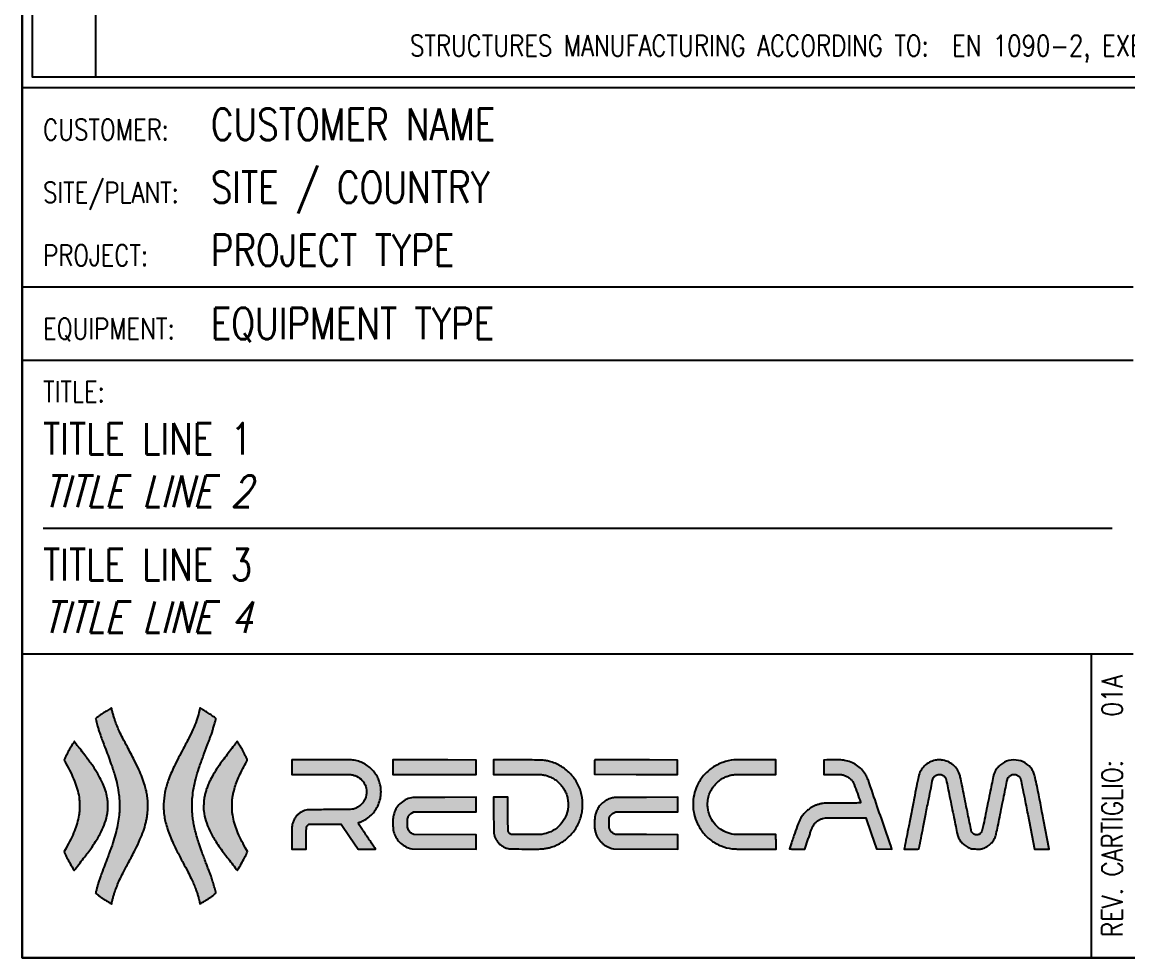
# Model space of a CAD drawing. Header units: millimetres. Extents: x -360 to -180, y 0 to 611.
# Drawn here: x -360 to -254.5, y 0 to 89.2 of the extents above; entities that cross this region are included whole.
import ezdxf
from ezdxf.enums import TextEntityAlignment as Align

# ---------------------------------------------------------------- set-up
doc = ezdxf.new("R2010")
doc.units = ezdxf.units.MM
doc.header["$LTSCALE"] = 0.5
doc.layers.get('0').update_dxf_attribs({"color": 3})
doc.layers.add('REDECAM_TITLE-BLOCK', color=1, linetype='Continuous')
doc.styles.get("Standard").update_dxf_attribs({"font": 'romans.shx', "width": 0.8})

# ---------------------------------------------------------------- blocks, each defined once
blk = doc.blocks.new('RED_NewLogo2025')
at = {"true_color": 0x2f3d53}
h = blk.add_hatch(color=159, dxfattribs=at)
h.paths.add_polyline_path([(50.18, 9.68, 0.050676), (49.8, 9.57, 0.044898), (49.43, 9.39, 0.04511), (49.11, 9.14, 0.052445), (48.85, 8.85, 0.026277), (48.76, 8.7, 0.016413), (48.67, 8.53, 0.016414), (48.59, 8.35, 0.02631), (48.53, 8.19, 0.046099), (48.47, 7.87, 0.018066), (48.45, 7.44, 0.018228), (48.45, 6.99, 0.038674), (48.5, 6.65, 0.035408), (48.58, 6.37, 0.035731), (48.69, 6.11, 0.035289), (48.85, 5.86, 0.032766), (49.04, 5.64, 0.031334), (49.25, 5.44, 0.035359), (49.48, 5.28, 0.035081), (49.73, 5.15, 0.029963), (50.02, 5.05), (50.19, 5), (53.12, 4.99), (56.06, 4.98), (56.06, 5.64), (56.06, 6.3), (53.21, 6.31), (50.37, 6.32), (50.22, 6.39, -0.040788), (50.11, 6.46, -0.041677), (50, 6.54, -0.041409), (49.92, 6.65, -0.039218), (49.85, 6.76, -0.046707), (49.82, 6.84, -0.046803), (49.8, 6.92, -0.019896), (49.8, 7.05, -0.001988), (49.8, 7.35), (49.8, 7.83), (49.86, 7.96, -0.047024), (49.93, 8.07, -0.038245), (50.03, 8.18, -0.038736), (50.15, 8.27, -0.052907), (50.26, 8.33), (50.39, 8.38), (53.22, 8.39), (56.06, 8.4), (56.06, 9.06), (56.06, 9.72), (53.2, 9.71, 0.000386), (51.69, 9.71, 0.00211), (50.87, 9.71, 0.00227), (50.35, 9.7, 0.039858)])
h.paths.add_polyline_path([(31.86, 9.7, 0.069961), (31.29, 9.54, 0.070672), (30.78, 9.22, 0.070966), (30.38, 8.78, 0.071517), (30.13, 8.25, 0.026288), (30.07, 8.04, 0.026604), (30.04, 7.83, 0.020841), (30.03, 7.57, 0.00843), (30.03, 7.22, 0.003728), (30.04, 6.97, 0.012656), (30.05, 6.81, 0.018598), (30.06, 6.69, 0.021534), (30.09, 6.57, 0.066629), (30.3, 6.06, 0.066246), (30.63, 5.61, 0.065673), (31.08, 5.27, 0.063561), (31.6, 5.05), (31.77, 5), (34.71, 4.99), (37.64, 4.98), (37.64, 5.64), (37.64, 6.3), (34.79, 6.31), (31.95, 6.32), (31.82, 6.38, -0.057047), (31.65, 6.48, -0.067515), (31.51, 6.62, -0.066706), (31.42, 6.79, -0.053852), (31.37, 6.99, -0.033978), (31.35, 7.21, -0.017149), (31.35, 7.48, -0.016124), (31.37, 7.74, -0.062588), (31.41, 7.89, -0.051999), (31.47, 8.02, -0.045546), (31.56, 8.13, -0.044618), (31.68, 8.23, -0.045269), (31.8, 8.31), (31.95, 8.38), (34.78, 8.39), (37.62, 8.4), (37.62, 9.06), (37.62, 9.72), (34.77, 9.71, 0.000292), (33.68, 9.71, 0.000471), (32.74, 9.71, 0.000067), (31.92, 9.7, 0.032616)])
h.paths.add_polyline_path([(15.41, 14.31, 0.003938), (14.57, 13.2, 0.011777), (14.02, 12.43, 0.016605), (13.62, 11.8, 0.020581), (13.3, 11.19, 0.012806), (13.12, 10.79, 0.017124), (12.98, 10.43, 0.01807), (12.88, 10.07, 0.017471), (12.79, 9.7, 0.02535), (12.76, 9.42, 0.012276), (12.74, 9.07, 0.012246), (12.73, 8.72, 0.027329), (12.75, 8.46, 0.044504), (12.94, 7.56, 0.037542), (13.3, 6.66, 0.031383), (13.85, 5.68, 0.017072), (14.64, 4.55, 0.00243), (14.89, 4.23, 0.000618), (15.3, 3.7, 0.00013), (15.74, 3.13, 0.023884), (15.79, 3.07, 0.500091), (15.85, 3.08, 0.002648), (16.17, 3.64, 0.009414), (16.48, 4.19, 0.019959), (16.69, 4.64), (16.74, 4.75), (16.56, 5.08, -0.014156), (16.12, 5.9, -0.020963), (15.79, 6.65, -0.023136), (15.55, 7.36, -0.025036), (15.39, 8.08, -0.012716), (15.36, 8.25, -0.017577), (15.35, 8.4, -0.011797), (15.34, 8.6, -0.002695), (15.34, 8.93, -0.008232), (15.34, 9.37, -0.022425), (15.37, 9.67, -0.023472), (15.42, 9.96, -0.009781), (15.51, 10.35, -0.022199), (15.69, 10.92, -0.015825), (15.93, 11.53, -0.014841), (16.23, 12.17, -0.013202), (16.58, 12.83, 0.005824), (16.65, 12.96, 0.020314), (16.7, 13.05, 0.028698), (16.72, 13.11, 0.152532), (16.72, 13.14, 0.035272), (16.68, 13.26, 0.003172), (16.54, 13.53, 0.004559), (16.4, 13.81, 0.008608), (16.28, 14.04, 0.007766), (16.16, 14.24, 0.003258), (16, 14.51, 0.000322), (15.82, 14.8, 0.332716), (15.8, 14.81), (15.8, 14.81, 0.000018), (15.69, 14.66, 0.00051), (15.56, 14.5, 0.000308)])
h.paths.add_polyline_path([(0.76, 14.56, 0.01336), (0.55, 14.21, 0.00761), (0.31, 13.78, 0.00639), (0.09, 13.36, 0.039872), (0, 13.14, 0.155181), (0, 13.11, 0.027029), (0.03, 13.04, 0.019211), (0.07, 12.95, 0.005298), (0.15, 12.8, -0.015774), (0.59, 11.97, -0.020826), (0.93, 11.19, -0.022764), (1.19, 10.45, -0.028375), (1.35, 9.74, -0.031374), (1.38, 9.39, -0.011636), (1.39, 8.91, -0.011628), (1.38, 8.42, -0.031568), (1.34, 8.08, -0.025286), (1.17, 7.36, -0.02309), (0.93, 6.65, -0.020893), (0.6, 5.9, -0.014134), (0.16, 5.07), (-0.02, 4.75), (0.03, 4.64, 0.019959), (0.24, 4.19, 0.009414), (0.55, 3.64, 0.002648), (0.88, 3.08, 0.500091), (0.93, 3.07, 0.024171), (1, 3.15, 0.000221), (1.45, 3.73, 0.000831), (1.87, 4.28, 0.002949), (2.14, 4.63, 0.015548), (2.86, 5.67, 0.028308), (3.37, 6.56, 0.033425), (3.72, 7.39, 0.037478), (3.94, 8.23, 0.03452), (3.98, 8.53, 0.012792), (3.99, 8.95, 0.012863), (3.97, 9.38, 0.032456), (3.93, 9.68, 0.030411), (3.77, 10.34, 0.027541), (3.52, 10.99, 0.024887), (3.17, 11.67, 0.0169), (2.72, 12.41, 0.006752), (2.48, 12.75, 0.005487), (2.22, 13.12, 0.004187), (1.88, 13.56, 0.001695), (1.42, 14.16, -0.000007), (1.23, 14.4, -0.000012), (1.07, 14.61, -0.000001), (0.93, 14.8, -0.001856), (0.92, 14.8), (0.92, 14.8, 0.000722), (0.87, 14.74, 0.00411), (0.82, 14.66, 0.00243)])
h.paths.add_polyline_path([(79.72, 13.12, 0.07554), (79.19, 12.98, 0.070678), (78.7, 12.68, 0.070536), (78.32, 12.25, 0.0747), (78.08, 11.75, 0.023715), (78.05, 11.63, 0.000195), (77.86, 10.69, 0.000701), (77.65, 9.6, 0.000451), (77.4, 8.34, -0.000056), (77.15, 7.09, -0.000091), (76.95, 6.03, -0.000009), (76.76, 5.07, -0.00959), (76.75, 5.03), (76.74, 4.98), (77.41, 4.98, 0.001168), (77.82, 4.99, 0.012939), (77.98, 4.99, 0.027724), (78.06, 5, 0.284771), (78.09, 5.02, 0.024756), (78.1, 5.05, 0.000015), (78.28, 5.98, 0.000192), (78.48, 7, 0.000117), (78.72, 8.22, -0.000559), (78.99, 9.58, -0.001396), (79.19, 10.58, -0.000375), (79.35, 11.38, -0.067334), (79.38, 11.46, -0.064785), (79.48, 11.6, -0.070183), (79.6, 11.7, -0.068436), (79.76, 11.77, -0.057244), (79.93, 11.8, -0.013225), (80.03, 11.8, -0.053008), (80.09, 11.8, -0.054117), (80.15, 11.78, -0.014171), (80.24, 11.74, -0.046034), (80.35, 11.67, -0.044841), (80.44, 11.58, -0.046739), (80.52, 11.47, -0.062716), (80.56, 11.37, -0.022012), (80.58, 11.31, -0.00009), (80.73, 10.59, -0.000452), (80.89, 9.78, -0.000285), (81.09, 8.82, 0.000781), (81.28, 7.87, 0.001177), (81.45, 7.04, 0.000449), (81.6, 6.32, 0.027929), (81.64, 6.2, 0.059914), (81.81, 5.83, 0.055873), (82.07, 5.5, 0.055086), (82.4, 5.24, 0.054982), (82.77, 5.05, 0.022738), (82.88, 5.02, 0.035105), (82.97, 5, 0.020919), (83.1, 5, 0.003449), (83.34, 4.99, 0.003418), (83.57, 4.99, 0.019209), (83.7, 4.99, 0.0321), (83.79, 5, 0.023421), (83.9, 5.03, 0.062354), (84.31, 5.21, 0.060556), (84.66, 5.49, 0.060747), (84.94, 5.84, 0.063516), (85.12, 6.25, 0.021063), (85.15, 6.37, 0.000296), (85.3, 7.08, 0.000826), (85.47, 7.91, 0.000544), (85.66, 8.86, -0.000595), (85.85, 9.81, -0.000933), (86.02, 10.62, -0.00023), (86.17, 11.33, -0.036182), (86.19, 11.41, -0.073177), (86.25, 11.51, -0.039603), (86.35, 11.62, -0.039553), (86.46, 11.72, -0.070867), (86.56, 11.77, -0.043583), (86.67, 11.8, -0.037536), (86.78, 11.8, -0.037733), (86.9, 11.8, -0.045441), (87, 11.77, -0.060335), (87.1, 11.72, -0.03881), (87.2, 11.65, -0.038608), (87.29, 11.55, -0.056438), (87.35, 11.46, -0.065036), (87.39, 11.35, -0.000955), (87.53, 10.68, -0.001837), (87.72, 9.73, -0.000449), (88.03, 8.17), (88.65, 4.98), (89.33, 4.98), (90, 4.98), (89.48, 7.65, 0.00027), (88.88, 10.72, 0.00738), (88.7, 11.52, 0.029577), (88.58, 11.93, 0.060863), (88.43, 12.24, 0.110645), (87.8, 12.85, 0.112754), (86.97, 13.12, 0.11362), (86.1, 13.01, 0.113726), (85.38, 12.53, 0.028338), (85.22, 12.35, 0.029537), (85.09, 12.15, 0.029966), (84.98, 11.94, 0.031182), (84.91, 11.73, 0.02002), (84.88, 11.61, 0.000273), (84.73, 10.89, 0.000772), (84.56, 10.06, 0.000508), (84.36, 9.1, -0.000559), (83.99, 7.25, -0.014385), (83.87, 6.75, -0.059356), (83.78, 6.51, -0.131164), (83.64, 6.36, -0.06228), (83.52, 6.31, -0.058288), (83.4, 6.28, -0.059535), (83.27, 6.29, -0.071378), (83.16, 6.33, -0.054411), (83.07, 6.38, -0.042854), (82.99, 6.46, -0.043736), (82.92, 6.54, -0.066783), (82.88, 6.63, -0.021816), (82.87, 6.7, -0.000098), (82.72, 7.4, -0.000471), (82.56, 8.19, -0.000297), (82.37, 9.12, 0.000412), (82.18, 10.06, 0.000623), (82.02, 10.87, 0.000233), (81.87, 11.57, 0.015093), (81.84, 11.69, 0.075514), (81.61, 12.23, 0.076219), (81.22, 12.67, 0.075527), (80.72, 12.97, 0.072142), (80.14, 13.12, 0.002087), (80.06, 13.13, 0.0031), (79.99, 13.14, 0.001371), (79.93, 13.15, 0.062333), (79.91, 13.15, -0.011184), (79.9, 13.14, -0.000347), (79.85, 13.14, -0.00068), (79.79, 13.13, -0.00047)])
h.paths.add_polyline_path([(69.66, 13.13), (69.41, 13.12), (69.41, 12.47), (69.41, 11.81), (70.19, 11.81, -0.001467), (70.64, 11.8, -0.00988), (70.87, 11.8, -0.019841), (71.01, 11.79, -0.027597), (71.15, 11.76, -0.052479), (71.44, 11.66, -0.052843), (71.71, 11.49, -0.052963), (71.94, 11.27, -0.053191), (72.12, 11.01, -0.037256), (72.17, 10.88, -0.000552), (72.46, 10.09, -0.000257), (72.75, 9.27, -0.084747), (72.76, 9.2), (72.75, 9.2, -0.000035), (72.25, 9.19, -0.000928), (71.7, 9.19, -0.000556), (71.05, 9.18, 0.000462), (69.97, 9.18, 0.005395), (69.55, 9.17, 0.01398), (69.31, 9.16, 0.035662), (69.14, 9.13, 0.018651), (68.86, 9.05, 0.023906), (68.6, 8.96, 0.024738), (68.37, 8.85, 0.022654), (68.14, 8.71, 0.02609), (67.96, 8.57, 0.016855), (67.76, 8.4, 0.016856), (67.58, 8.21, 0.026121), (67.43, 8.04, 0.033116), (67.27, 7.79, 0.028025), (67.13, 7.5, 0.014979), (66.96, 7.07, 0.002531), (66.67, 6.23, 0.000451), (66.52, 5.77, 0.000736), (66.39, 5.37, 0.000068), (66.27, 5.02, 0.080495), (66.27, 5, 0.405373), (66.27, 5, 0.000734), (66.47, 4.99, 0.004273), (66.7, 4.99, 0.002563), (66.96, 4.98), (67.66, 4.98), (67.98, 5.93, -0.001518), (68.11, 6.3, -0.002053), (68.22, 6.63, -0.00138), (68.32, 6.91, -0.022578), (68.36, 7, -0.045467), (68.48, 7.21, -0.041154), (68.64, 7.4, -0.040451), (68.83, 7.56, -0.040497), (69.04, 7.69, -0.051275), (69.29, 7.78, -0.049359), (69.55, 7.83, -0.015908), (70, 7.84, -0.00091), (71.38, 7.84), (73.23, 7.83), (73.71, 6.42), (74.2, 5), (74.91, 4.99), (75.61, 4.98), (75.51, 5.3, 0.001094), (75.03, 6.71, 0.000319), (74.28, 8.88, 0.000051), (73.47, 11.25, 0.015704), (73.39, 11.44, 0.015685), (73.36, 11.52, 0.007594), (73.31, 11.62, 0.007523), (73.26, 11.71, 0.010736), (73.2, 11.8, 0.05098), (72.84, 12.27, 0.052768), (72.39, 12.65, 0.052741), (71.87, 12.93, 0.05083), (71.29, 13.09, 0.034645), (71.07, 13.12, 0.004851), (70.61, 13.14, 0.005952), (70.11, 13.14, 0.008469)])
h.paths.add_polyline_path([(61.19, 13.13, 0.066503), (60.16, 12.9, 0.065189), (59.21, 12.42, 0.065092), (58.41, 11.7, 0.065951), (57.84, 10.8, 0.056015), (57.54, 9.95, 0.055543), (57.45, 9.05, 0.055469), (57.55, 8.15, 0.05558), (57.85, 7.3, 0.061753), (58.4, 6.45, 0.062478), (59.13, 5.76, 0.062501), (60.02, 5.27, 0.06188), (61, 5.02, 0.023366), (61.21, 5, 0.005349), (61.56, 4.99, 0.003248), (62.13, 4.99, 0.000627), (63.14, 4.98), (65.03, 4.98), (65.03, 5.44, 0.002757), (65.03, 5.63, 0.002657), (65.03, 5.83, 0.002626), (65.02, 6, 0.009676), (65.02, 6.1), (65, 6.31), (63.2, 6.31, -0.000967), (62.43, 6.31, -0.0019), (61.83, 6.31, -0.001295), (61.35, 6.32, -0.026346), (61.2, 6.33, -0.070158), (60.45, 6.53, -0.070567), (59.79, 6.93, -0.07063), (59.26, 7.5, -0.070488), (58.92, 8.19, -0.021008), (58.86, 8.4, -0.022315), (58.82, 8.61, -0.02132), (58.79, 8.83, -0.016188), (58.78, 9.07, -0.045811), (58.83, 9.62, -0.052523), (58.98, 10.12, -0.052405), (59.23, 10.58, -0.045269), (59.59, 11, -0.028254), (59.84, 11.23, -0.031263), (60.1, 11.42, -0.03153), (60.39, 11.57, -0.029753), (60.7, 11.68, -0.031925), (60.99, 11.76, -0.031562), (61.3, 11.79, -0.011752), (61.79, 11.8, -0.00087), (63.13, 11.81), (65.01, 11.81), (65.01, 12.47), (65.01, 13.13), (63.86, 13.13, -0.000716), (63.37, 13.13, -0.000614), (62.86, 13.13, -0.000618), (62.4, 13.13, -0.001777), (62.07, 13.14, 0.003211), (61.81, 13.14, 0.003292), (61.55, 13.14, 0.003189), (61.33, 13.13, 0.013827)])
h.paths.add_polyline_path([(48.45, 13.12, 0.089352), (48.45, 13.1, 0.000679), (48.45, 12.91, 0.0025), (48.45, 12.7, 0.001599), (48.45, 12.45), (48.45, 11.82), (52.24, 11.81), (56.03, 11.81), (56.03, 12.46), (56.03, 13.12), (53.48, 13.13, 0.000332), (50.9, 13.15, 0.001751), (49.49, 13.15, 0.000311), (48.49, 13.14, 0.309482)])
h.paths.add_polyline_path([(39.22, 12.48), (39.22, 11.81), (41.46, 11.8, -0.000393), (42.78, 11.79, -0.003466), (43.36, 11.79, -0.006244), (43.7, 11.78, -0.048737), (43.85, 11.75, -0.030537), (44.27, 11.63, -0.037682), (44.63, 11.46, -0.038508), (44.96, 11.24, -0.034412), (45.27, 10.96, -0.032936), (45.53, 10.66, -0.036907), (45.73, 10.34, -0.036745), (45.88, 9.99, -0.032119), (45.99, 9.6, -0.037594), (46.02, 9.39, -0.013252), (46.03, 9.08, -0.013229), (46.03, 8.77, -0.038152), (46, 8.56, -0.07755), (45.7, 7.74, -0.078127), (45.17, 7.05, -0.078558), (44.45, 6.57, -0.079715), (43.62, 6.33, -0.024836), (43.49, 6.32, -0.001848), (43.13, 6.31, -0.002426), (42.69, 6.31, -0.001492), (42.16, 6.31, -0.000623), (41.38, 6.31, -0.00681), (41.06, 6.31, -0.015045), (40.89, 6.32, -0.085738), (40.8, 6.35, -0.041282), (40.72, 6.39, -0.051831), (40.66, 6.44, -0.051744), (40.62, 6.5, -0.040936), (40.58, 6.57, -0.087354), (40.56, 6.66, -0.006529), (40.55, 6.91, -0.004664), (40.54, 7.32, -0.000618), (40.54, 8.19), (40.54, 9.72), (39.88, 9.72), (39.22, 9.72), (39.23, 8.06, 0.000923), (39.24, 6.81, 0.019427), (39.25, 6.44, 0.05868), (39.3, 6.2, 0.035851), (39.41, 5.94, 0.039892), (39.55, 5.7, 0.040882), (39.73, 5.49, 0.040992), (39.94, 5.32, 0.040566), (40.18, 5.17, 0.03184), (40.44, 5.06, 0.059066), (40.66, 5.02, 0.021383), (41, 5, 0.001128), (42.09, 4.99, 0.001749), (43.12, 4.99, 0.012911), (43.61, 5, 0.025517), (43.95, 5.04, 0.023149), (44.29, 5.11, 0.063737), (45.25, 5.48, 0.062917), (46.08, 6.09, 0.062923), (46.74, 6.88, 0.063769), (47.17, 7.81, 0.014934), (47.26, 8.13, 0.026525), (47.32, 8.39, 0.024777), (47.34, 8.67, 0.01127), (47.35, 9.04, 0.006486), (47.35, 9.38, 0.020899), (47.33, 9.6, 0.023439), (47.3, 9.81, 0.009914), (47.24, 10.08, 0.070115), (46.84, 11.06, 0.065449), (46.19, 11.92, 0.065216), (45.32, 12.59, 0.068684), (44.33, 13, 0.027708), (43.97, 13.07, 0.023535), (43.57, 13.11, 0.009576), (42.95, 13.12, 0.000888), (41.4, 13.14), (39.22, 13.15)])
h.paths.add_polyline_path([(30.03, 12.48), (30.03, 11.81), (33.82, 11.81), (37.62, 11.81), (37.62, 12.46), (37.62, 13.12), (35.04, 13.13, 0.000236), (33.96, 13.14, 0.00022), (32.86, 13.14, 0.000219), (31.88, 13.15, 0.000745), (31.24, 13.15), (30.03, 13.15)])
h.paths.add_polyline_path([(20.8, 13.13, 0.192569), (20.79, 13.12, 0.000646), (20.79, 12.93, 0.003372), (20.78, 12.72, 0.002091), (20.78, 12.46), (20.78, 11.81), (23.5, 11.81, -0.000506), (25.54, 11.8, -0.012096), (26.12, 11.79, -0.044894), (26.43, 11.74, -0.057584), (26.71, 11.64, -0.098039), (27.23, 11.25, -0.102439), (27.54, 10.69, -0.102451), (27.61, 10.06, -0.098084), (27.42, 9.44, -0.052822), (27.24, 9.18, -0.049782), (27.01, 8.95, -0.048765), (26.73, 8.77, -0.046549), (26.42, 8.64, -0.061001), (26.29, 8.62, -0.006178), (25.98, 8.61, -0.003742), (25.44, 8.6, -0.000435), (24.25, 8.59, 0.000562), (22.75, 8.58, 0.012416), (22.32, 8.57, 0.04313), (22.06, 8.53, 0.046386), (21.83, 8.45, 0.036056), (21.64, 8.35, 0.028224), (21.44, 8.21, 0.028349), (21.26, 8.05, 0.037715), (21.12, 7.89, 0.028099), (21.05, 7.77, 0.017351), (20.97, 7.62, 0.017096), (20.9, 7.46, 0.022558), (20.85, 7.32, 0.038297), (20.82, 7.18, 0.023375), (20.8, 7.03, 0.008882), (20.8, 6.76, 0.000758), (20.79, 6.07), (20.78, 4.98), (21.44, 4.98), (22.1, 4.98), (22.11, 5.97, -0.000769), (22.11, 6.6, -0.009799), (22.12, 6.83, -0.026417), (22.13, 6.96, -0.081865), (22.16, 7.04, -0.041135), (22.18, 7.08, -0.022468), (22.22, 7.12, -0.022249), (22.26, 7.16, -0.032798), (22.3, 7.2), (22.39, 7.26), (23.84, 7.27), (25.29, 7.27), (26.07, 6.13), (26.85, 4.99), (27.64, 4.99, 0.001024), (27.95, 4.99, 0.001708), (28.21, 4.99, 0.000118), (28.44, 4.99), (28.44, 4.99, 0.149527), (28.44, 5, 0.00002), (28.2, 5.35, 0.000531), (27.94, 5.73, 0.000321), (27.64, 6.19, -0.001548), (27.33, 6.64, -0.002573), (27.07, 7.03, -0.00027), (26.85, 7.37, -0.368597), (26.85, 7.38, -0.083502), (26.86, 7.39, -0.007344), (26.9, 7.41, -0.009457), (26.94, 7.42, -0.007222), (26.99, 7.44, 0.026331), (27.11, 7.48, 0.008755), (27.28, 7.56, 0.008992), (27.46, 7.65, 0.018866), (27.59, 7.73, 0.052206), (28.04, 8.08, 0.049783), (28.42, 8.53, 0.049238), (28.7, 9.05, 0.04876), (28.88, 9.61, 0.033139), (28.92, 9.87, 0.017291), (28.94, 10.19, 0.017261), (28.93, 10.5, 0.037216), (28.9, 10.75, 0.031678), (28.78, 11.18, 0.036562), (28.61, 11.57, 0.037476), (28.39, 11.93, 0.036682), (28.11, 12.25, 0.041941), (27.7, 12.6, 0.047315), (27.25, 12.86, 0.047185), (26.76, 13.04, 0.041312), (26.23, 13.13, 0.020035), (25.83, 13.14, 0.000279), (23.41, 13.15, 0.000033), (20.84, 13.15, 0.199245)])
h.paths.add_polyline_path([(12.39, 17.85, 0.067451), (12.39, 17.84, 0.002477), (12.38, 17.79, 0.004478), (12.36, 17.73, 0.003125), (12.35, 17.66, -0.025692), (12.15, 16.92, -0.020946), (11.86, 16.14, -0.016914), (11.45, 15.26, -0.00817), (10.87, 14.15, 0.011882), (10.03, 12.52, 0.027721), (9.5, 11.25, 0.035844), (9.2, 10.16, 0.042584), (9.08, 9.1, 0.020619), (9.09, 8.51, 0.02472), (9.15, 7.97, 0.023587), (9.26, 7.41, 0.016167), (9.44, 6.79, 0.016532), (9.67, 6.17, 0.013329), (9.95, 5.51, 0.010439), (10.33, 4.74, 0.004587), (10.86, 3.73, -0.003154), (11.3, 2.91, -0.00844), (11.59, 2.31, -0.01115), (11.82, 1.82, -0.011705), (12.01, 1.32, -0.010721), (12.11, 1.06, -0.006409), (12.21, 0.74, -0.006388), (12.29, 0.43, -0.01466), (12.35, 0.19, 0.006197), (12.36, 0.12, 0.010095), (12.38, 0.06, 0.004103), (12.39, 0), (12.4, 0, 0.133795), (12.44, 0.01, 0.000999), (12.73, 0.18, 0.004242), (13.01, 0.35, 0.009021), (13.22, 0.49, 0.006033), (13.45, 0.64, 0.008138), (13.65, 0.79, 0.004195), (13.81, 0.92, 0.136299), (13.84, 0.96, 0.159677), (13.85, 1.04, 0.002055), (13.71, 1.55, 0.006606), (13.55, 2.07, 0.010129), (13.41, 2.51, 0.003581), (13.35, 2.67, 0.000569), (13.23, 2.98, 0.000631), (13.09, 3.35, 0.000552), (12.94, 3.74, -0.002702), (12.57, 4.75, -0.007454), (12.32, 5.46, -0.009936), (12.13, 6.05, -0.010307), (11.97, 6.65, -0.009991), (11.84, 7.22, -0.016244), (11.76, 7.72, -0.016896), (11.71, 8.21, -0.012058), (11.68, 8.76, -0.003456), (11.68, 9.07, -0.008464), (11.68, 9.3, -0.010386), (11.69, 9.49, -0.008674), (11.71, 9.7, -0.020379), (11.83, 10.55, -0.018334), (12.02, 11.41, -0.016068), (12.3, 12.36, -0.00971), (12.7, 13.47, 0.000028), (12.79, 13.72, 0.000014), (12.92, 14.04, 0.000014), (13.04, 14.38, 0.00002), (13.15, 14.68, 0.002089), (13.26, 14.96, 0.001797), (13.37, 15.26, 0.001809), (13.47, 15.53, 0.00522), (13.53, 15.72, 0.008185), (13.62, 16.02, 0.003728), (13.73, 16.41, 0.001462), (13.84, 16.81, 0.064468), (13.85, 16.89, 0.244293), (13.82, 16.95, 0.002373), (13.41, 17.24, 0.008339), (13.01, 17.51, 0.016621), (12.67, 17.71, -0.001299), (12.62, 17.74, -0.001135), (12.56, 17.78, -0.001141), (12.51, 17.81, -0.003392), (12.47, 17.83, 0.023084), (12.45, 17.84, 0.03712), (12.42, 17.85, 0.043024), (12.4, 17.86, 0.302126)])
h.paths.add_polyline_path([(4.24, 17.82, 0.003019), (4.04, 17.7, 0.003758), (3.85, 17.59, 0.004117), (3.68, 17.49, 0.006441), (3.54, 17.4, 0.00774), (3.32, 17.24, 0.007627), (3.09, 17.08, 0.002259), (2.89, 16.92, 0.23445), (2.87, 16.89, 0.060133), (2.88, 16.84, 0.001031), (2.94, 16.59, 0.003001), (3.01, 16.33, 0.004951), (3.07, 16.12, 0.009368), (3.17, 15.79, 0.004786), (3.31, 15.38, 0.003964), (3.49, 14.88, 0.002223), (3.72, 14.28, -0.005126), (4.27, 12.78, -0.014598), (4.62, 11.72, -0.019467), (4.84, 10.84, -0.018645), (5, 9.92, -0.021348), (5.03, 9.59, -0.006916), (5.04, 9.1, -0.006963), (5.05, 8.61, -0.020322), (5.03, 8.27, -0.01885), (4.94, 7.54, -0.01642), (4.78, 6.78, -0.015183), (4.57, 5.98, -0.011455), (4.29, 5.11, -0.003676), (4.21, 4.89, -0.000952), (4.08, 4.54, -0.000968), (3.93, 4.14, -0.000987), (3.78, 3.74, 0.00085), (3.49, 2.98, 0.004007), (3.33, 2.55, 0.006501), (3.22, 2.22, 0.006093), (3.11, 1.88, 0.004762), (3.03, 1.61, 0.003651), (2.95, 1.31, 0.001462), (2.88, 1.03, 0.063589), (2.87, 0.97, 0.229762), (2.89, 0.94, 0.003357), (3.07, 0.8, 0.008889), (3.27, 0.65, 0.007116), (3.5, 0.49, 0.009096), (3.72, 0.35, 0.004966), (4, 0.18, 0.00136), (4.28, 0.01, 0.132847), (4.33, 0), (4.34, 0, 0.083027), (4.34, 0.01, 0.063329), (4.35, 0.02, 0.043573), (4.35, 0.04, -0.061833), (4.36, 0.14, -0.003566), (4.44, 0.45, -0.006025), (4.53, 0.78, -0.009209), (4.62, 1.06, -0.0148), (4.82, 1.61, -0.013889), (5.06, 2.17, -0.010404), (5.39, 2.83, -0.003807), (5.88, 3.76, 0.006773), (6.49, 4.93, 0.014435), (6.92, 5.85, 0.018117), (7.23, 6.63, 0.023198), (7.45, 7.38, 0.009916), (7.53, 7.76, 0.017012), (7.59, 8.08, 0.017262), (7.62, 8.4, 0.01059), (7.64, 8.78, 0.018616), (7.63, 9.3, 0.021711), (7.59, 9.78, 0.021087), (7.5, 10.28, 0.015876), (7.36, 10.81, 0.020072), (7.13, 11.51, 0.015708), (6.82, 12.24, 0.011867), (6.39, 13.12, 0.004753), (5.77, 14.31, -0.004367), (5.34, 15.12, -0.010867), (5.05, 15.72, -0.013779), (4.83, 16.23, -0.013193), (4.63, 16.77, -0.008507), (4.54, 17.06, -0.005911), (4.44, 17.39, -0.003411), (4.36, 17.7, -0.06357), (4.35, 17.81, 0.094276), (4.34, 17.84, 0.278323), (4.32, 17.85, 0.135324), (4.29, 17.85, 0.021838)])
at = {"color": 159}
for points in [[(4.24, 17.82, 0.003019), (4.04, 17.7, 0.003758), (3.85, 17.59, 0.004117), (3.68, 17.49, 0.006441), (3.54, 17.4, 0.00774), (3.32, 17.24, 0.007627), (3.09, 17.08, 0.002259), (2.89, 16.92, 0.23445), (2.87, 16.89, 0.060133), (2.88, 16.84, 0.001031), (2.94, 16.59, 0.003001), (3.01, 16.33, 0.004951), (3.07, 16.12, 0.009368), (3.17, 15.79, 0.004786), (3.31, 15.38, 0.003964), (3.49, 14.88, 0.002223), (3.72, 14.28, -0.005126), (4.27, 12.78, -0.014598), (4.62, 11.72, -0.019467), (4.84, 10.84, -0.018645), (5, 9.92, -0.021348), (5.03, 9.59, -0.006916), (5.04, 9.1, -0.006963), (5.05, 8.61, -0.020322), (5.03, 8.27, -0.01885), (4.94, 7.54, -0.01642), (4.78, 6.78, -0.015183), (4.57, 5.98, -0.011455), (4.29, 5.11, -0.003676), (4.21, 4.89, -0.000952), (4.08, 4.54, -0.000968), (3.93, 4.14, -0.000987), (3.78, 3.74, 0.00085), (3.49, 2.98, 0.004007), (3.33, 2.55, 0.006501), (3.22, 2.22, 0.006093), (3.11, 1.88, 0.004762), (3.03, 1.61, 0.003651), (2.95, 1.31, 0.001462), (2.88, 1.03, 0.063589), (2.87, 0.97, 0.229762), (2.89, 0.94, 0.003357), (3.07, 0.8, 0.008889), (3.27, 0.65, 0.007116), (3.5, 0.49, 0.009096), (3.72, 0.35, 0.004966), (4, 0.18, 0.00136), (4.28, 0.01, 0.132847), (4.33, 0, 0.205911), (4.34, 0, 0.083027), (4.34, 0.01, 0.063329), (4.35, 0.02, 0.043573), (4.35, 0.04, -0.061833), (4.36, 0.14, -0.003566), (4.44, 0.45, -0.006025), (4.53, 0.78, -0.009209), (4.62, 1.06, -0.0148), (4.82, 1.61, -0.013889), (5.06, 2.17, -0.010404), (5.39, 2.83, -0.003807), (5.88, 3.76, 0.006773), (6.49, 4.93, 0.014435), (6.92, 5.85, 0.018117), (7.23, 6.63, 0.023198), (7.45, 7.38, 0.009916), (7.53, 7.76, 0.017012), (7.59, 8.08, 0.017262), (7.62, 8.4, 0.01059), (7.64, 8.78, 0.018616), (7.63, 9.3, 0.021711), (7.59, 9.78, 0.021087), (7.5, 10.28, 0.015876), (7.36, 10.81, 0.020072), (7.13, 11.51, 0.015708), (6.82, 12.24, 0.011867), (6.39, 13.12, 0.004753), (5.77, 14.31, -0.004367), (5.34, 15.12, -0.010867), (5.05, 15.72, -0.013779), (4.83, 16.23, -0.013193), (4.63, 16.77, -0.008507), (4.54, 17.06, -0.005911), (4.44, 17.39, -0.003411), (4.36, 17.7, -0.06357), (4.35, 17.81, 0.094276), (4.34, 17.84, 0.278323), (4.32, 17.85, 0.135324), (4.29, 17.85, 0.021838)], [(12.39, 17.85, 0.067451), (12.39, 17.84, 0.002477), (12.38, 17.79, 0.004478), (12.36, 17.73, 0.003125), (12.35, 17.66, -0.025692), (12.15, 16.92, -0.020946), (11.86, 16.14, -0.016914), (11.45, 15.26, -0.00817), (10.87, 14.15, 0.011882), (10.03, 12.52, 0.027721), (9.5, 11.25, 0.035844), (9.2, 10.16, 0.042584), (9.08, 9.1, 0.020619), (9.09, 8.51, 0.02472), (9.15, 7.97, 0.023587), (9.26, 7.41, 0.016167), (9.44, 6.79, 0.016532), (9.67, 6.17, 0.013329), (9.95, 5.51, 0.010439), (10.33, 4.74, 0.004587), (10.86, 3.73, -0.003154), (11.3, 2.91, -0.00844), (11.59, 2.31, -0.01115), (11.82, 1.82, -0.011705), (12.01, 1.32, -0.010721), (12.11, 1.06, -0.006409), (12.21, 0.74, -0.006388), (12.29, 0.43, -0.01466), (12.35, 0.19, 0.006197), (12.36, 0.12, 0.010095), (12.38, 0.06, 0.004103), (12.39, 0, 0.333114), (12.4, 0, 0.133795), (12.44, 0.01, 0.000999), (12.73, 0.18, 0.004242), (13.01, 0.35, 0.009021), (13.22, 0.49, 0.006033), (13.45, 0.64, 0.008138), (13.65, 0.79, 0.004195), (13.81, 0.92, 0.136299), (13.84, 0.96, 0.159677), (13.85, 1.04, 0.002055), (13.71, 1.55, 0.006606), (13.55, 2.07, 0.010129), (13.41, 2.51, 0.003581), (13.35, 2.67, 0.000569), (13.23, 2.98, 0.000631), (13.09, 3.35, 0.000552), (12.94, 3.74, -0.002702), (12.57, 4.75, -0.007454), (12.32, 5.46, -0.009936), (12.13, 6.05, -0.010307), (11.97, 6.65, -0.009991), (11.84, 7.22, -0.016244), (11.76, 7.72, -0.016896), (11.71, 8.21, -0.012058), (11.68, 8.76, -0.003456), (11.68, 9.07, -0.008464), (11.68, 9.3, -0.010386), (11.69, 9.49, -0.008674), (11.71, 9.7, -0.020379), (11.83, 10.55, -0.018334), (12.02, 11.41, -0.016068), (12.3, 12.36, -0.00971), (12.7, 13.47, 0.000028), (12.79, 13.72, 0.000014), (12.92, 14.04, 0.000014), (13.04, 14.38, 0.00002), (13.15, 14.68, 0.002089), (13.26, 14.96, 0.001797), (13.37, 15.26, 0.001809), (13.47, 15.53, 0.00522), (13.53, 15.72, 0.008185), (13.62, 16.02, 0.003728), (13.73, 16.41, 0.001462), (13.84, 16.81, 0.064468), (13.85, 16.89, 0.244293), (13.82, 16.95, 0.002373), (13.41, 17.24, 0.008339), (13.01, 17.51, 0.016621), (12.67, 17.71, -0.001299), (12.62, 17.74, -0.001135), (12.56, 17.78, -0.001141), (12.51, 17.81, -0.003392), (12.47, 17.83, 0.023084), (12.45, 17.84, 0.03712), (12.42, 17.85, 0.043024), (12.4, 17.86, 0.302126)], [(0.76, 14.56, 0.01336), (0.55, 14.21, 0.00761), (0.31, 13.78, 0.00639), (0.09, 13.36, 0.039872), (0, 13.14, 0.155181), (0, 13.11, 0.027029), (0.03, 13.04, 0.019211), (0.07, 12.95, 0.005298), (0.15, 12.8, -0.015774), (0.59, 11.97, -0.020826), (0.93, 11.19, -0.022764), (1.19, 10.45, -0.028375), (1.35, 9.74, -0.031374), (1.38, 9.39, -0.011636), (1.39, 8.91, -0.011628), (1.38, 8.42, -0.031568), (1.34, 8.08, -0.025286), (1.17, 7.36, -0.02309), (0.93, 6.65, -0.020893), (0.6, 5.9, -0.014134), (0.16, 5.07), (-0.02, 4.75), (0.03, 4.64, 0.019959), (0.24, 4.19, 0.009414), (0.55, 3.64, 0.002648), (0.88, 3.08, 0.500091), (0.93, 3.07, 0.024171), (1, 3.15, 0.000221), (1.45, 3.73, 0.000831), (1.87, 4.28, 0.002949), (2.14, 4.63, 0.015548), (2.86, 5.67, 0.028308), (3.37, 6.56, 0.033425), (3.72, 7.39, 0.037478), (3.94, 8.23, 0.03452), (3.98, 8.53, 0.012792), (3.99, 8.95, 0.012863), (3.97, 9.38, 0.032456), (3.93, 9.68, 0.030411), (3.77, 10.34, 0.027541), (3.52, 10.99, 0.024887), (3.17, 11.67, 0.0169), (2.72, 12.41, 0.006752), (2.48, 12.75, 0.005487), (2.22, 13.12, 0.004187), (1.88, 13.56, 0.001695), (1.42, 14.16, -0.000007), (1.23, 14.4, -0.000012), (1.07, 14.61, -0.000001), (0.93, 14.8, -0.001856), (0.92, 14.8, 0.510088), (0.92, 14.8, 0.000722), (0.87, 14.74, 0.00411), (0.82, 14.66, 0.00243)], [(15.41, 14.31, 0.003938), (14.57, 13.2, 0.011777), (14.02, 12.43, 0.016605), (13.62, 11.8, 0.020581), (13.3, 11.19, 0.012806), (13.12, 10.79, 0.017124), (12.98, 10.43, 0.01807), (12.88, 10.07, 0.017471), (12.79, 9.7, 0.02535), (12.76, 9.42, 0.012276), (12.74, 9.07, 0.012246), (12.73, 8.72, 0.027329), (12.75, 8.46, 0.044504), (12.94, 7.56, 0.037542), (13.3, 6.66, 0.031383), (13.85, 5.68, 0.017072), (14.64, 4.55, 0.00243), (14.89, 4.23, 0.000618), (15.3, 3.7, 0.00013), (15.74, 3.13, 0.023884), (15.79, 3.07, 0.500091), (15.85, 3.08, 0.002648), (16.17, 3.64, 0.009414), (16.48, 4.19, 0.019959), (16.69, 4.64), (16.74, 4.75), (16.56, 5.08, -0.014156), (16.12, 5.9, -0.020963), (15.79, 6.65, -0.023136), (15.55, 7.36, -0.025036), (15.39, 8.08, -0.012716), (15.36, 8.25, -0.017577), (15.35, 8.4, -0.011797), (15.34, 8.6, -0.002695), (15.34, 8.93, -0.008232), (15.34, 9.37, -0.022425), (15.37, 9.67, -0.023472), (15.42, 9.96, -0.009781), (15.51, 10.35, -0.022199), (15.69, 10.92, -0.015825), (15.93, 11.53, -0.014841), (16.23, 12.17, -0.013202), (16.58, 12.83, 0.005824), (16.65, 12.96, 0.020314), (16.7, 13.05, 0.028698), (16.72, 13.11, 0.152532), (16.72, 13.14, 0.035272), (16.68, 13.26, 0.003172), (16.54, 13.53, 0.004559), (16.4, 13.81, 0.008608), (16.28, 14.04, 0.007766), (16.16, 14.24, 0.003258), (16, 14.51, 0.000322), (15.82, 14.8, 0.332716), (15.8, 14.81, 0.160968), (15.8, 14.81, 0.000018), (15.69, 14.66, 0.00051), (15.56, 14.5, 0.000308)], [(20.8, 13.13, 0.192569), (20.79, 13.12, 0.000646), (20.79, 12.93, 0.003372), (20.78, 12.72, 0.002091), (20.78, 12.46), (20.78, 11.81), (23.5, 11.81, -0.000506), (25.54, 11.8, -0.012096), (26.12, 11.79, -0.044894), (26.43, 11.74, -0.057584), (26.71, 11.64, -0.098039), (27.23, 11.25, -0.102439), (27.54, 10.69, -0.102451), (27.61, 10.06, -0.098084), (27.42, 9.44, -0.052822), (27.24, 9.18, -0.049782), (27.01, 8.95, -0.048765), (26.73, 8.77, -0.046549), (26.42, 8.64, -0.061001), (26.29, 8.62, -0.006178), (25.98, 8.61, -0.003742), (25.44, 8.6, -0.000435), (24.25, 8.59, 0.000562), (22.75, 8.58, 0.012416), (22.32, 8.57, 0.04313), (22.06, 8.53, 0.046386), (21.83, 8.45, 0.036056), (21.64, 8.35, 0.028224), (21.44, 8.21, 0.028349), (21.26, 8.05, 0.037715), (21.12, 7.89, 0.028099), (21.05, 7.77, 0.017351), (20.97, 7.62, 0.017096), (20.9, 7.46, 0.022558), (20.85, 7.32, 0.038297), (20.82, 7.18, 0.023375), (20.8, 7.03, 0.008882), (20.8, 6.76, 0.000758), (20.79, 6.07), (20.78, 4.98), (22.1, 4.98), (22.11, 5.97, -0.000769), (22.11, 6.6, -0.009799), (22.12, 6.83, -0.026417), (22.13, 6.96, -0.081865), (22.16, 7.04, -0.041135), (22.18, 7.08, -0.022468), (22.22, 7.12, -0.022249), (22.26, 7.16, -0.032798), (22.3, 7.2), (22.39, 7.26), (23.84, 7.27), (25.29, 7.27), (26.07, 6.13), (26.85, 4.99), (27.64, 4.99, 0.001024), (27.95, 4.99, 0.001708), (28.21, 4.99, 0.000118), (28.44, 4.99, 0.410977), (28.44, 4.99, 0.149527), (28.44, 5, 0.00002), (28.2, 5.35, 0.000531), (27.94, 5.73, 0.000321), (27.64, 6.19, -0.001548), (27.33, 6.64, -0.002573), (27.07, 7.03, -0.00027), (26.85, 7.37, -0.368597), (26.85, 7.38, -0.083502), (26.86, 7.39, -0.007344), (26.9, 7.41, -0.009457), (26.94, 7.42, -0.007222), (26.99, 7.44, 0.026331), (27.11, 7.48, 0.008755), (27.28, 7.56, 0.008992), (27.46, 7.65, 0.018866), (27.59, 7.73, 0.052206), (28.04, 8.08, 0.049783), (28.42, 8.53, 0.049238), (28.7, 9.05, 0.04876), (28.88, 9.61, 0.033139), (28.92, 9.87, 0.017291), (28.94, 10.19, 0.017261), (28.93, 10.5, 0.037216), (28.9, 10.75, 0.031678), (28.78, 11.18, 0.036562), (28.61, 11.57, 0.037476), (28.39, 11.93, 0.036682), (28.11, 12.25, 0.041941), (27.7, 12.6, 0.047315), (27.25, 12.86, 0.047185), (26.76, 13.04, 0.041312), (26.23, 13.13, 0.020035), (25.83, 13.14, 0.000279), (23.41, 13.15, 0.000033), (20.84, 13.15, 0.199245)], [(30.03, 12.48), (30.03, 11.81), (37.62, 11.81), (37.62, 13.12), (35.04, 13.13, 0.000236), (33.96, 13.14, 0.00022), (32.86, 13.14, 0.000219), (31.88, 13.15, 0.000745), (31.24, 13.15), (30.03, 13.15)], [(39.22, 12.48), (39.22, 11.81), (41.46, 11.8, -0.000393), (42.78, 11.79, -0.003466), (43.36, 11.79, -0.006244), (43.7, 11.78, -0.048737), (43.85, 11.75, -0.030537), (44.27, 11.63, -0.037682), (44.63, 11.46, -0.038508), (44.96, 11.24, -0.034412), (45.27, 10.96, -0.032936), (45.53, 10.66, -0.036907), (45.73, 10.34, -0.036745), (45.88, 9.99, -0.032119), (45.99, 9.6, -0.037594), (46.02, 9.39, -0.013252), (46.03, 9.08, -0.013229), (46.03, 8.77, -0.038152), (46, 8.56, -0.07755), (45.7, 7.74, -0.078127), (45.17, 7.05, -0.078558), (44.45, 6.57, -0.079715), (43.62, 6.33, -0.024836), (43.49, 6.32, -0.001848), (43.13, 6.31, -0.002426), (42.69, 6.31, -0.001492), (42.16, 6.31, -0.000623), (41.38, 6.31, -0.00681), (41.06, 6.31, -0.015045), (40.89, 6.32, -0.085738), (40.8, 6.35, -0.041282), (40.72, 6.39, -0.051831), (40.66, 6.44, -0.051744), (40.62, 6.5, -0.040936), (40.58, 6.57, -0.087354), (40.56, 6.66, -0.006529), (40.55, 6.91, -0.004664), (40.54, 7.32, -0.000618), (40.54, 8.19), (40.54, 9.72), (39.22, 9.72), (39.23, 8.06, 0.000923), (39.24, 6.81, 0.019427), (39.25, 6.44, 0.05868), (39.3, 6.2, 0.035851), (39.41, 5.94, 0.039892), (39.55, 5.7, 0.040882), (39.73, 5.49, 0.040992), (39.94, 5.32, 0.040566), (40.18, 5.17, 0.03184), (40.44, 5.06, 0.059066), (40.66, 5.02, 0.021383), (41, 5, 0.001128), (42.09, 4.99, 0.001749), (43.12, 4.99, 0.012911), (43.61, 5, 0.025517), (43.95, 5.04, 0.023149), (44.29, 5.11, 0.063737), (45.25, 5.48, 0.062917), (46.08, 6.09, 0.062923), (46.74, 6.88, 0.063769), (47.17, 7.81, 0.014934), (47.26, 8.13, 0.026525), (47.32, 8.39, 0.024777), (47.34, 8.67, 0.01127), (47.35, 9.04, 0.006486), (47.35, 9.38, 0.020899), (47.33, 9.6, 0.023439), (47.3, 9.81, 0.009914), (47.24, 10.08, 0.070115), (46.84, 11.06, 0.065449), (46.19, 11.92, 0.065216), (45.32, 12.59, 0.068684), (44.33, 13, 0.027708), (43.97, 13.07, 0.023535), (43.57, 13.11, 0.009576), (42.95, 13.12, 0.000888), (41.4, 13.14), (39.22, 13.15)], [(48.45, 13.12, 0.089352), (48.45, 13.1, 0.000679), (48.45, 12.91, 0.0025), (48.45, 12.7, 0.001599), (48.45, 12.45), (48.45, 11.82), (52.24, 11.81), (56.03, 11.81), (56.03, 13.12), (53.48, 13.13, 0.000332), (50.9, 13.15, 0.001751), (49.49, 13.15, 0.000311), (48.49, 13.14, 0.309482)], [(61.19, 13.13, 0.066503), (60.16, 12.9, 0.065189), (59.21, 12.42, 0.065092), (58.41, 11.7, 0.065951), (57.84, 10.8, 0.056015), (57.54, 9.95, 0.055543), (57.45, 9.05, 0.055469), (57.55, 8.15, 0.05558), (57.85, 7.3, 0.061753), (58.4, 6.45, 0.062478), (59.13, 5.76, 0.062501), (60.02, 5.27, 0.06188), (61, 5.02, 0.023366), (61.21, 5, 0.005349), (61.56, 4.99, 0.003248), (62.13, 4.99, 0.000627), (63.14, 4.98), (65.03, 4.98), (65.03, 5.44, 0.002757), (65.03, 5.63, 0.002657), (65.03, 5.83, 0.002626), (65.02, 6, 0.009676), (65.02, 6.1), (65, 6.31), (63.2, 6.31, -0.000967), (62.43, 6.31, -0.0019), (61.83, 6.31, -0.001295), (61.35, 6.32, -0.026346), (61.2, 6.33, -0.070158), (60.45, 6.53, -0.070567), (59.79, 6.93, -0.07063), (59.26, 7.5, -0.070488), (58.92, 8.19, -0.021008), (58.86, 8.4, -0.022315), (58.82, 8.61, -0.02132), (58.79, 8.83, -0.016188), (58.78, 9.07, -0.045811), (58.83, 9.62, -0.052523), (58.98, 10.12, -0.052405), (59.23, 10.58, -0.045269), (59.59, 11, -0.028254), (59.84, 11.23, -0.031263), (60.1, 11.42, -0.03153), (60.39, 11.57, -0.029753), (60.7, 11.68, -0.031925), (60.99, 11.76, -0.031562), (61.3, 11.79, -0.011752), (61.79, 11.8, -0.00087), (63.13, 11.81), (65.01, 11.81), (65.01, 13.13), (63.86, 13.13, -0.000716), (63.37, 13.13, -0.000614), (62.86, 13.13, -0.000618), (62.4, 13.13, -0.001777), (62.07, 13.14, 0.003211), (61.81, 13.14, 0.003292), (61.55, 13.14, 0.003189), (61.33, 13.13, 0.013827)], [(69.66, 13.13), (69.41, 13.12), (69.41, 11.81), (70.19, 11.81, -0.001467), (70.64, 11.8, -0.00988), (70.87, 11.8, -0.019841), (71.01, 11.79, -0.027597), (71.15, 11.76, -0.052479), (71.44, 11.66, -0.052843), (71.71, 11.49, -0.052963), (71.94, 11.27, -0.053191), (72.12, 11.01, -0.037256), (72.17, 10.88, -0.000552), (72.46, 10.09, -0.000257), (72.75, 9.27, -0.084747), (72.76, 9.2, -0.41107), (72.75, 9.2, -0.000035), (72.25, 9.19, -0.000928), (71.7, 9.19, -0.000556), (71.05, 9.18, 0.000462), (69.97, 9.18, 0.005395), (69.55, 9.17, 0.01398), (69.31, 9.16, 0.035662), (69.14, 9.13, 0.018651), (68.86, 9.05, 0.023906), (68.6, 8.96, 0.024738), (68.37, 8.85, 0.022654), (68.14, 8.71, 0.02609), (67.96, 8.57, 0.016855), (67.76, 8.4, 0.016856), (67.58, 8.21, 0.026121), (67.43, 8.04, 0.033116), (67.27, 7.79, 0.028025), (67.13, 7.5, 0.014979), (66.96, 7.07, 0.002531), (66.67, 6.23, 0.000451), (66.52, 5.77, 0.000736), (66.39, 5.37, 0.000068), (66.27, 5.02, 0.080495), (66.27, 5, 0.405373), (66.27, 5, 0.000734), (66.47, 4.99, 0.004273), (66.7, 4.99, 0.002563), (66.96, 4.98), (67.66, 4.98), (67.98, 5.93, -0.001518), (68.11, 6.3, -0.002053), (68.22, 6.63, -0.00138), (68.32, 6.91, -0.022578), (68.36, 7, -0.045467), (68.48, 7.21, -0.041154), (68.64, 7.4, -0.040451), (68.83, 7.56, -0.040497), (69.04, 7.69, -0.051275), (69.29, 7.78, -0.049359), (69.55, 7.83, -0.015908), (70, 7.84, -0.00091), (71.38, 7.84), (73.23, 7.83), (73.71, 6.42), (74.2, 5), (75.61, 4.98), (75.51, 5.3, 0.001094), (75.03, 6.71, 0.000319), (74.28, 8.88, 0.000051), (73.47, 11.25, 0.015704), (73.39, 11.44, 0.015685), (73.36, 11.52, 0.007594), (73.31, 11.62, 0.007523), (73.26, 11.71, 0.010736), (73.2, 11.8, 0.05098), (72.84, 12.27, 0.052768), (72.39, 12.65, 0.052741), (71.87, 12.93, 0.05083), (71.29, 13.09, 0.034645), (71.07, 13.12, 0.004851), (70.61, 13.14, 0.005952), (70.11, 13.14, 0.008469)], [(79.72, 13.12, 0.07554), (79.19, 12.98, 0.070678), (78.7, 12.68, 0.070536), (78.32, 12.25, 0.0747), (78.08, 11.75, 0.023715), (78.05, 11.63, 0.000195), (77.86, 10.69, 0.000701), (77.65, 9.6, 0.000451), (77.4, 8.34, -0.000056), (77.15, 7.09, -0.000091), (76.95, 6.03, -0.000009), (76.76, 5.07, -0.00959), (76.75, 5.03), (76.74, 4.98), (77.41, 4.98, 0.001168), (77.82, 4.99, 0.012939), (77.98, 4.99, 0.027724), (78.06, 5, 0.284771), (78.09, 5.02, 0.024756), (78.1, 5.05, 0.000015), (78.28, 5.98, 0.000192), (78.48, 7, 0.000117), (78.72, 8.22, -0.000559), (78.99, 9.58, -0.001396), (79.19, 10.58, -0.000375), (79.35, 11.38, -0.067334), (79.38, 11.46, -0.064785), (79.48, 11.6, -0.070183), (79.6, 11.7, -0.068436), (79.76, 11.77, -0.057244), (79.93, 11.8, -0.013225), (80.03, 11.8, -0.053008), (80.09, 11.8, -0.054117), (80.15, 11.78, -0.014171), (80.24, 11.74, -0.046034), (80.35, 11.67, -0.044841), (80.44, 11.58, -0.046739), (80.52, 11.47, -0.062716), (80.56, 11.37, -0.022012), (80.58, 11.31, -0.00009), (80.73, 10.59, -0.000452), (80.89, 9.78, -0.000285), (81.09, 8.82, 0.000781), (81.28, 7.87, 0.001177), (81.45, 7.04, 0.000449), (81.6, 6.32, 0.027929), (81.64, 6.2, 0.059914), (81.81, 5.83, 0.055873), (82.07, 5.5, 0.055086), (82.4, 5.24, 0.054982), (82.77, 5.05, 0.022738), (82.88, 5.02, 0.035105), (82.97, 5, 0.020919), (83.1, 5, 0.003449), (83.34, 4.99, 0.003418), (83.57, 4.99, 0.019209), (83.7, 4.99, 0.0321), (83.79, 5, 0.023421), (83.9, 5.03, 0.062354), (84.31, 5.21, 0.060556), (84.66, 5.49, 0.060747), (84.94, 5.84, 0.063516), (85.12, 6.25, 0.021063), (85.15, 6.37, 0.000296), (85.3, 7.08, 0.000826), (85.47, 7.91, 0.000544), (85.66, 8.86, -0.000595), (85.85, 9.81, -0.000933), (86.02, 10.62, -0.00023), (86.17, 11.33, -0.036182), (86.19, 11.41, -0.073177), (86.25, 11.51, -0.039603), (86.35, 11.62, -0.039553), (86.46, 11.72, -0.070867), (86.56, 11.77, -0.043583), (86.67, 11.8, -0.037536), (86.78, 11.8, -0.037733), (86.9, 11.8, -0.045441), (87, 11.77, -0.060335), (87.1, 11.72, -0.03881), (87.2, 11.65, -0.038608), (87.29, 11.55, -0.056438), (87.35, 11.46, -0.065036), (87.39, 11.35, -0.000955), (87.53, 10.68, -0.001837), (87.72, 9.73, -0.000449), (88.03, 8.17), (88.65, 4.98), (89.33, 4.98), (90, 4.98), (89.48, 7.65, 0.00027), (88.88, 10.72, 0.00738), (88.7, 11.52, 0.029577), (88.58, 11.93, 0.060863), (88.43, 12.24, 0.110645), (87.8, 12.85, 0.112754), (86.97, 13.12, 0.11362), (86.1, 13.01, 0.113726), (85.38, 12.53, 0.028338), (85.22, 12.35, 0.029537), (85.09, 12.15, 0.029966), (84.98, 11.94, 0.031182), (84.91, 11.73, 0.02002), (84.88, 11.61, 0.000273), (84.73, 10.89, 0.000772), (84.56, 10.06, 0.000508), (84.36, 9.1, -0.000559), (83.99, 7.25, -0.014385), (83.87, 6.75, -0.059356), (83.78, 6.51, -0.131164), (83.64, 6.36, -0.06228), (83.52, 6.31, -0.058288), (83.4, 6.28, -0.059535), (83.27, 6.29, -0.071378), (83.16, 6.33, -0.054411), (83.07, 6.38, -0.042854), (82.99, 6.46, -0.043736), (82.92, 6.54, -0.066783), (82.88, 6.63, -0.021816), (82.87, 6.7, -0.000098), (82.72, 7.4, -0.000471), (82.56, 8.19, -0.000297), (82.37, 9.12, 0.000412), (82.18, 10.06, 0.000623), (82.02, 10.87, 0.000233), (81.87, 11.57, 0.015093), (81.84, 11.69, 0.075514), (81.61, 12.23, 0.076219), (81.22, 12.67, 0.075527), (80.72, 12.97, 0.072142), (80.14, 13.12, 0.002087), (80.06, 13.13, 0.0031), (79.99, 13.14, 0.001371), (79.93, 13.15, 0.062333), (79.91, 13.15, -0.011184), (79.9, 13.14, -0.000347), (79.85, 13.14, -0.00068), (79.79, 13.13, -0.00047)], [(31.86, 9.7, 0.069961), (31.29, 9.54, 0.070672), (30.78, 9.22, 0.070966), (30.38, 8.78, 0.071517), (30.13, 8.25, 0.026288), (30.07, 8.04, 0.026604), (30.04, 7.83, 0.020841), (30.03, 7.57, 0.00843), (30.03, 7.22, 0.003728), (30.04, 6.97, 0.012656), (30.05, 6.81, 0.018598), (30.06, 6.69, 0.021534), (30.09, 6.57, 0.066629), (30.3, 6.06, 0.066246), (30.63, 5.61, 0.065673), (31.08, 5.27, 0.063561), (31.6, 5.05), (31.77, 5), (37.64, 4.98), (37.64, 6.3), (31.95, 6.32), (31.82, 6.38, -0.057047), (31.65, 6.48, -0.067515), (31.51, 6.62, -0.066706), (31.42, 6.79, -0.053852), (31.37, 6.99, -0.033978), (31.35, 7.21, -0.017149), (31.35, 7.48, -0.016124), (31.37, 7.74, -0.062588), (31.41, 7.89, -0.051999), (31.47, 8.02, -0.045546), (31.56, 8.13, -0.044618), (31.68, 8.23, -0.045269), (31.8, 8.31), (31.95, 8.38), (34.78, 8.39), (37.62, 8.4), (37.62, 9.72), (34.77, 9.71, 0.000292), (33.68, 9.71, 0.000471), (32.74, 9.71, 0.000067), (31.92, 9.7, 0.032616)], [(50.18, 9.68, 0.050676), (49.8, 9.57, 0.044898), (49.43, 9.39, 0.04511), (49.11, 9.14, 0.052445), (48.85, 8.85, 0.026277), (48.76, 8.7, 0.016413), (48.67, 8.53, 0.016414), (48.59, 8.35, 0.02631), (48.53, 8.19, 0.046099), (48.47, 7.87, 0.018066), (48.45, 7.44, 0.018228), (48.45, 6.99, 0.038674), (48.5, 6.65, 0.035408), (48.58, 6.37, 0.035731), (48.69, 6.11, 0.035289), (48.85, 5.86, 0.032766), (49.04, 5.64, 0.031334), (49.25, 5.44, 0.035359), (49.48, 5.28, 0.035081), (49.73, 5.15, 0.029963), (50.02, 5.05), (50.19, 5), (56.06, 4.98), (56.06, 6.3), (53.21, 6.31), (50.37, 6.32), (50.22, 6.39, -0.040788), (50.11, 6.46, -0.041677), (50, 6.54, -0.041409), (49.92, 6.65, -0.039218), (49.85, 6.76, -0.046707), (49.82, 6.84, -0.046803), (49.8, 6.92, -0.019896), (49.8, 7.05, -0.001988), (49.8, 7.35), (49.8, 7.83), (49.86, 7.96, -0.047024), (49.93, 8.07, -0.038245), (50.03, 8.18, -0.038736), (50.15, 8.27, -0.052907), (50.26, 8.33), (50.39, 8.38), (56.06, 8.4), (56.06, 9.72), (53.2, 9.71, 0.000386), (51.69, 9.71, 0.00211), (50.87, 9.71, 0.00227), (50.35, 9.7, 0.039858)]]:
    blk.add_lwpolyline(points, format="xyb", close=True, dxfattribs=at)
blk = doc.blocks.new('REDECAM_TITLE-BLOCK')
at = {"layer": 'REDECAM_TITLE-BLOCK', "color": 1}
for p, q in [((-173, 140), (-173, 84)), ((-180, 64), (-74, 64)), ((-180, 57), (-74, 57)), ((-178, 41), (-76, 41))]:
    blk.add_line(p, q, dxfattribs=at)
at = {"layer": 'REDECAM_TITLE-BLOCK', "color": 2}
for p, q in [((-180, 83), (0, 83)), ((-180, 29), (-74, 29)), ((-78, 29), (-78, 0))]:
    blk.add_line(p, q, dxfattribs=at)
blk.add_lwpolyline([(-180, 0), (0, 0), (0, 148), (-180, 148)], close=True, dxfattribs=at)
at = {"layer": 'REDECAM_TITLE-BLOCK', "color": 1}
blk.add_lwpolyline([(-1, 84), (-179, 84), (-179, 140), (-1, 140)], close=True, dxfattribs=at)
at = {"layer": 'REDECAM_TITLE-BLOCK', "xscale": 1.044267017746117, "yscale": 1.044267017746117, "zscale": 1.044267017746117}
blk.add_blockref('RED_NewLogo2025', (-175.98, 5.17), dxfattribs=at)
at = {"layer": 'REDECAM_TITLE-BLOCK', "color": 1, "width": 0.8}
for s, p in [('STRUCTURES MANUFACTURING ACCORDING TO:  EN 1090-2, EXECUTION CLASS =', (-143, 86)), ('CUSTOMER:', (-178, 78)), ('SITE/PLANT:', (-178, 72)), ('PROJECT:', (-178, 66)), ('EQUIPMENT:', (-178, 59)), ('TITLE:', (-178, 53))]:
    blk.add_text(s, height=2, dxfattribs=at).set_placement(p)
blk.add_text('REV. CARTIGLIO:', height=2, rotation=90, dxfattribs=at).set_placement((-75, 2))
at = {"layer": 'REDECAM_TITLE-BLOCK', "color": 2, "width": 0.8}
blk.add_attdef('EXC', text='', height=3, dxfattribs=at).set_placement((-40, 87), align=Align.MIDDLE_LEFT)
for tag, p in [('CUS', (-162, 78)), ('SIT', (-162, 72)), ('PRT', (-162, 66)), ('EQU', (-162, 59)), ('TIT-1', (-178, 48)), ('TIT-3', (-178, 36))]:
    blk.add_attdef(tag, p, '', height=3, dxfattribs=at)
at = {"layer": 'REDECAM_TITLE-BLOCK', "color": 2}
for tag, width, p in [('DAT', 0.8, (-62.5, 68)), ('DRA', 0.8, (-42.5, 68)), ('CON', 0.8, (-25.5, 68)), ('APP', 0.8, (-8.5, 68)), ('DOC', 0.75, (-24, 43)), ('NUM', 0.75, (-13.5, 43)), ('CLI', 0.75, (-37, 2))]:
    blk.add_attdef(tag, text='', height=3, dxfattribs=dict(at, width=width)).set_placement(p, align=Align.CENTER)
at = {"layer": 'REDECAM_TITLE-BLOCK', "color": 3, "width": 0.8}
blk.add_attdef('PRN', text='', height=4, dxfattribs=at).set_placement((-18.5, 58), align=Align.RIGHT)
blk.add_attdef('LIN', (-18, 58), '', height=4, dxfattribs=at)
at = {"layer": 'REDECAM_TITLE-BLOCK', "color": 4, "oblique": 15, "width": 0.8}
for tag, p in [('TIT-2', (-178, 43)), ('TIT-4', (-178, 31))]:
    blk.add_attdef(tag, p, '', height=3, dxfattribs=at)
at = {"layer": 'REDECAM_TITLE-BLOCK', "color": 2}
for tag, width, p in [('ITESIN', 0.75, (-30.68, 43)), ('REV', 0.75, (-2.5, 43)), ('D-REV', 0.8, (-2, 31)), ('SCA', 0.8, (-2, 24))]:
    blk.add_attdef(tag, text='', height=3, dxfattribs=dict(at, width=width)).set_placement(p, align=Align.RIGHT)
at = {"layer": 'REDECAM_TITLE-BLOCK', "color": 1, "width": 0.8}
blk.add_attdef('VER', text='', height=2, dxfattribs=at).set_placement((-28, 31), align=Align.MIDDLE_CENTER)
at = {"layer": 'REDECAM_TITLE-BLOCK', "color": 4, "width": 0.8}
blk.add_attdef('REV-CARTIGLIO_1_0', text='', height=2, rotation=90, dxfattribs=at).set_placement((-75, 27), align=Align.RIGHT)
at = {"layer": 'REDECAM_TITLE-BLOCK', "color": 1, "width": 0.8, "flags": 1}
for tag, p in [('COMBOFIELD1', (0, -0.6)), ('FROM-DWG', (0, -0.4)), ('ID-BLOCK', (0, -0.2)), ('SIN', (0, -1)), ('ITE', (0, -0.8))]:
    blk.add_attdef(tag, text='', height=0.1, dxfattribs=at).set_placement(p, align=Align.RIGHT)

msp = doc.modelspace()

# ---------------------------------------------------------------- linework, layer by layer
msp.add_lwpolyline([(-360, 574), (-180, 574), (-180, 0), (-360, 0)], close=True)

# ---------------------------------------------------------------- block references
at = {"layer": 'REDECAM_TITLE-BLOCK'}
ref = msp.add_blockref('REDECAM_TITLE-BLOCK', (-180, 0), dxfattribs=at)
ref.add_attrib('REV-CARTIGLIO_1_0', '01A', dxfattribs={"color": 4, "height": 2, "rotation": 90, "width": 0.8}).set_placement((-255, 27), align=Align.RIGHT)
ref.add_attrib('CUS', 'CUSTOMER NAME', (-342, 78), dxfattribs={"color": 2, "height": 3, "width": 0.8})
ref.add_attrib('SIT', 'SITE / COUNTRY', (-342, 72), dxfattribs={"color": 2, "height": 3, "width": 0.8})
ref.add_attrib('PRT', 'PROJECT TYPE', (-342, 66), dxfattribs={"color": 2, "height": 3, "width": 0.8})
ref.add_attrib('EQU', 'EQUIPMENT TYPE', (-342, 59), dxfattribs={"color": 2, "height": 3, "width": 0.8})
ref.add_attrib('TIT-1', 'TITLE LINE 1', (-358, 48), dxfattribs={"color": 2, "height": 3, "width": 0.8})
ref.add_attrib('TIT-2', 'TITLE LINE 2', (-358, 43), dxfattribs={"color": 4, "height": 3, "oblique": 15, "width": 0.8})
ref.add_attrib('TIT-3', 'TITLE LINE 3', (-358, 36), dxfattribs={"color": 2, "height": 3, "width": 0.8})
ref.add_attrib('TIT-4', 'TITLE LINE 4', (-358, 31), dxfattribs={"color": 4, "height": 3, "oblique": 15, "width": 0.8})

doc.saveas('drawing.dxf')
